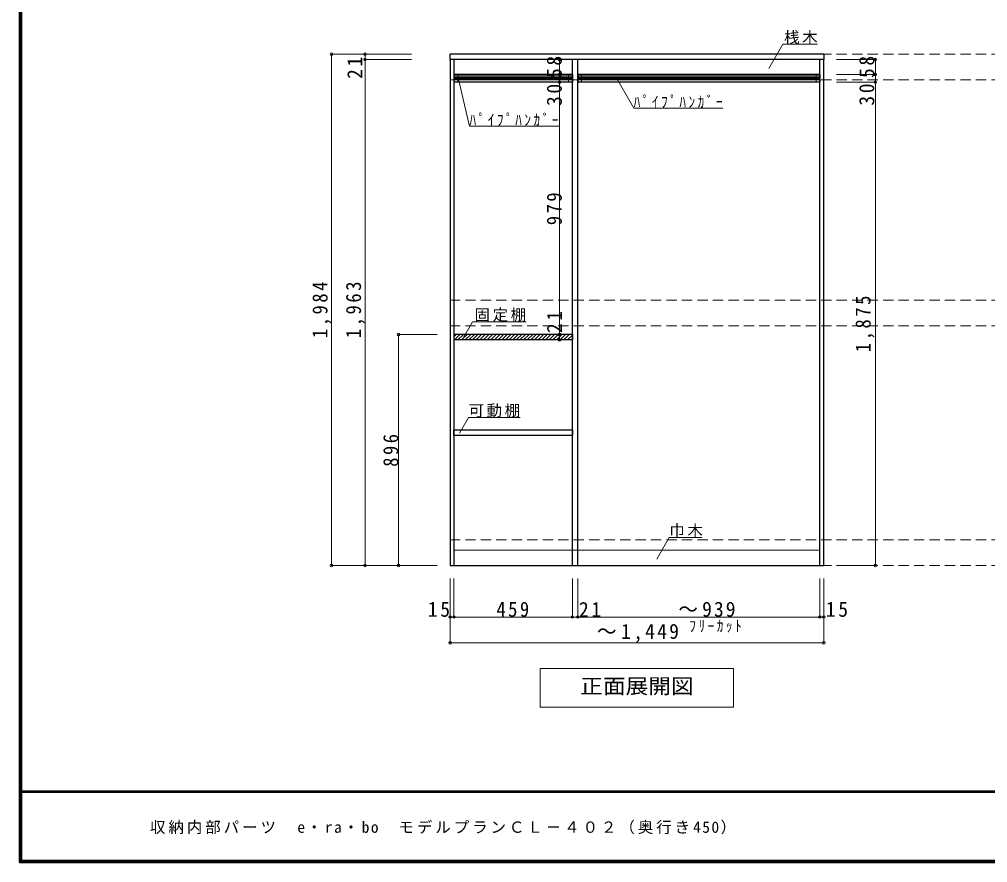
# Model space of a CAD drawing. Units: millimetres at full size, sheet at 1:20. Extents: x -3922 to 3878, y -2932 to 2722.
# Drawn here: x -3922 to -167, y -2864 to 408 of the extents above; entities that cross this region are included whole.
import ezdxf
from ezdxf.enums import TextEntityAlignment as Align

# ---------------------------------------------------------------- set-up
doc = ezdxf.new("R2010")
doc.units = ezdxf.units.MM
doc.header["$LTSCALE"] = 20
doc.header["$PDMODE"] = 32
doc.header["$PDSIZE"] = 10
doc.linetypes.add('DASHED2', pattern=[3, 2, -1])
for name, color, linetype, lineweight in [('0-2_本体', 2, 'Continuous', 35), ('0-3_固定棚', 3, 'Continuous', 25), ('0-4_可動棚', 3, 'Continuous', 25), ('0-6_ﾊﾟｲﾌﾟﾊﾝｶﾞｰ', 4, 'Continuous', 9), ('0-7_桟木・巾木', 2, 'Continuous', 35), ('0-A_文字', 7, 'Continuous', 18), ('0-B_寸法', 7, 'Continuous', 9), ('0-C_ハッチ', 4, 'Continuous', 9), ('F-1_枠', 6, 'Continuous', 40)]:
    doc.layers.add(name, color=color, linetype=linetype, lineweight=lineweight)
doc.layers.add('F-A_文字', color=7, linetype='Continuous')
doc.styles.add('ＭＳ ゴシック', font='')
doc.styles.get('ＭＳ ゴシック').set_extended_font_data('MS Gothic')

msp = doc.modelspace()

# ---------------------------------------------------------------- linework, layer by layer
at = {"layer": '0-2_本体', "color": 3, "lineweight": 25}
for p, q in [((-802.53, 272.73), (-2251.53, 272.73)), ((-2251.53, 251.73), (-2251.53, 272.73)), ((-802.53, 272.73), (-802.53, 251.73)), ((-802.53, 251.73), (-2251.53, 251.73)), ((-2251.53, 251.73), (-2251.53, -1711.27)), ((-2236.53, 251.73), (-2236.53, -1711.27)), ((-1777.53, -1711.27), (-1777.53, 251.73)), ((-1756.53, -1711.27), (-1756.53, 251.73)), ((-817.53, -1711.27), (-817.53, 251.73)), ((-802.53, -1711.27), (-802.53, 251.73)), ((-2251.53, -1711.27), (-802.53, -1711.27))]:
    msp.add_line(p, q, dxfattribs=at)
at = {"layer": '0-3_固定棚'}
for p, q in [((-2236.53, -815.27), (-2236.53, -836.27)), ((-1777.53, -815.27), (-2236.53, -815.27)), ((-1777.53, -815.27), (-1777.53, -836.27)), ((-1777.53, -836.27), (-2236.53, -836.27))]:
    msp.add_line(p, q, dxfattribs=at)
at = {"layer": '0-4_可動棚'}
for p in [(-2236.53, -1207.27), (-1777.53, -1186.27)]:
    msp.add_line(p, (-2236.53, -1186.27), dxfattribs=at)
msp.add_lwpolyline([(-1777.53, -1186.27), (-1777.53, -1207.27), (-2236.53, -1207.27)], dxfattribs=at)
at = {"layer": '0-6_ﾊﾟｲﾌﾟﾊﾝｶﾞｰ', "color": 3, "lineweight": 25}
for p, q in [((-2236.53, 193.73), (-2236.53, 163.73)), ((-1777.53, 193.73), (-2236.53, 193.73)), ((-1777.53, 193.73), (-1777.53, 163.73)), ((-1756.53, 193.73), (-1756.53, 163.73)), ((-1756.53, 193.73), (-1756.53, 163.73)), ((-817.53, 193.73), (-1756.53, 193.73)), ((-817.53, 193.73), (-817.53, 163.73)), ((-1777.53, 163.73), (-2236.53, 163.73)), ((-817.53, 163.73), (-1756.53, 163.73))]:
    msp.add_line(p, q, dxfattribs=at)
at = {"layer": '0-6_ﾊﾟｲﾌﾟﾊﾝｶﾞｰ', "color": 7, "lineweight": 18}
for p, q in [((-2221.53, 193.73), (-2221.53, 163.73)), ((-1792.53, 193.73), (-1792.53, 163.73)), ((-1741.53, 193.73), (-1741.53, 163.73)), ((-832.53, 193.73), (-832.53, 163.73))]:
    msp.add_line(p, q, dxfattribs=at)
at = {"layer": '0-6_ﾊﾟｲﾌﾟﾊﾝｶﾞｰ'}
for p, q in [((-2236.53, 184.73), (-1777.53, 184.73)), ((-2236.53, 180.73), (-1777.53, 180.73)), ((-2236.53, 176.73), (-1777.53, 176.73)), ((-2236.53, 172.73), (-1777.53, 172.73)), ((-1756.53, 184.73), (-817.53, 184.73)), ((-1756.53, 180.73), (-817.53, 180.73)), ((-1756.53, 176.73), (-817.53, 176.73)), ((-1756.53, 172.73), (-817.53, 172.73))]:
    msp.add_line(p, q, dxfattribs=at)
at = {"layer": '0-7_桟木・巾木', "color": 7, "lineweight": 18}
for p, q in [((-1777.53, 191.73), (-2236.53, 191.73)), ((-817.53, 191.73), (-1756.53, 191.73)), ((-2236.53, -1651.27), (-1777.53, -1651.27)), ((-1916.53, -1651.27), (-817.53, -1651.27))]:
    msp.add_line(p, q, dxfattribs=at)
at = {"layer": '0-A_文字'}
for p, q in [((-1015.94, 216.5), (-961.12, 311.47)), ((-826.53, 311.47), (-961.12, 311.47)), ((-2220.7, 180.59), (-2176.24, -6.3)), ((-1605.49, 177.98), (-1539.53, 63.73)), ((-1194.53, 63.73), (-1539.53, 63.73)), ((-1830.53, -6.3), (-2176.24, -6.3)), ((-2199.15, -826.33), (-2164.13, -765.68)), ((-1956.95, -765.68), (-2164.13, -765.68)), ((-2215.07, -1197.79), (-2180.05, -1137.14)), ((-1980.05, -1137.14), (-2180.05, -1137.14)), ((-1450.33, -1686.83), (-1401.58, -1602.39)), ((-1401.58, -1602.39), (-1275.55, -1602.39)), ((-1152.03, -2111.27), (-1152.03, -2261.27)), ((-1902.03, -2261.27), (-1152.03, -2261.27))]:
    msp.add_line(p, q, dxfattribs=at)
msp.add_lwpolyline([(-1152.03, -2111.27), (-1902.03, -2111.27), (-1902.03, -2261.27)], dxfattribs=at)
at = {"layer": '0-B_寸法', "color": 4}
for p, q in [((-2711.53, 272.73), (-2711.53, -1711.27)), ((-2711.53, 272.73), (-2581.53, 272.73)), ((-2581.53, 272.73), (-2581.53, 251.73)), ((-2581.53, 272.73), (-2401.53, 272.73)), ((-2581.53, 251.73), (-2401.53, 251.73)), ((-2581.53, 251.73), (-2581.53, -1711.27)), ((-1827.53, 251.73), (-1827.53, 193.73)), ((-602.53, 251.73), (-752.53, 251.73)), ((-602.53, 251.73), (-602.53, 193.73)), ((-1827.53, 193.73), (-1827.53, 163.73)), ((-602.53, 193.73), (-752.53, 193.73)), ((-602.53, 193.73), (-602.53, 163.73)), ((-1827.53, 163.73), (-1827.53, -815.27)), ((-602.53, 163.73), (-752.53, 163.73)), ((-602.53, 163.73), (-602.53, -1711.27)), ((-2451.53, -815.27), (-2301.53, -815.27)), ((-2451.53, -1711.27), (-2451.53, -815.27)), ((-1827.53, -815.27), (-1827.53, -836.27)), ((-2711.53, -1711.27), (-2581.53, -1711.27)), ((-2581.53, -1711.27), (-2301.53, -1711.27)), ((-602.53, -1711.27), (-752.53, -1711.27)), ((-2251.53, -1911.27), (-2251.53, -1761.27)), ((-2236.53, -1911.27), (-2236.53, -1761.27)), ((-1777.53, -1911.27), (-1777.53, -1761.27)), ((-1756.53, -1911.27), (-1756.53, -1761.27)), ((-817.53, -1911.27), (-817.53, -1761.27)), ((-802.53, -1911.27), (-802.53, -1761.27)), ((-2251.53, -2011.27), (-2251.53, -1911.27)), ((-2236.53, -1911.27), (-2251.53, -1911.27)), ((-1777.53, -1911.27), (-2236.53, -1911.27)), ((-817.53, -1911.27), (-1916.53, -1911.27)), ((-1756.53, -1911.27), (-1777.53, -1911.27)), ((-802.53, -1911.27), (-817.53, -1911.27)), ((-802.53, -2011.27), (-802.53, -1911.27)), ((-2251.53, -2011.27), (-802.53, -2011.27))]:
    msp.add_line(p, q, dxfattribs=at)
at = {"layer": '0-B_寸法', "color": 4, "linetype": 'DASHED2'}
for p, q in [((2287.47, 272.73), (-2251.53, 272.73)), ((2287.47, 172.73), (-2251.53, 172.73)), ((2287.47, -681.27), (-2251.53, -681.27)), ((2287.47, -781.27), (-2251.53, -781.27)), ((2287.47, -1611.27), (-2251.53, -1611.27)), ((2287.47, -1711.27), (-2251.53, -1711.27))]:
    msp.add_line(p, q, dxfattribs=at)
at = {"layer": '0-B_寸法'}
for p in [(-2711.53, 272.73), (-2581.53, 272.73), (-2581.53, 251.73), (-1827.53, 251.73), (-602.53, 251.73), (-1827.53, 193.73), (-602.53, 193.73), (-1827.53, 163.73), (-602.53, 163.73), (-2451.53, -815.27), (-1827.53, -815.27), (-1827.53, -836.27), (-2711.53, -1711.27), (-2581.53, -1711.27), (-2451.53, -1711.27), (-602.53, -1711.27), (-2251.53, -1911.27), (-2236.53, -1911.27), (-1777.53, -1911.27), (-1756.53, -1911.27), (-817.53, -1911.27), (-802.53, -1911.27), (-2251.53, -2011.27), (-802.53, -2011.27)]:
    msp.add_point(p, dxfattribs=at)
at = {"layer": '0-C_ハッチ'}
for p, q in [((-2236.53, -823.46), (-2228.34, -815.27)), ((-2235.19, -836.27), (-2214.19, -815.27)), ((-2221.05, -836.27), (-2200.05, -815.27)), ((-2206.91, -836.27), (-2185.91, -815.27)), ((-2192.77, -836.27), (-2171.77, -815.27)), ((-2178.63, -836.27), (-2157.63, -815.27)), ((-2164.48, -836.27), (-2143.48, -815.27)), ((-2150.34, -836.27), (-2129.34, -815.27)), ((-2136.2, -836.27), (-2115.2, -815.27)), ((-2122.06, -836.27), (-2101.06, -815.27)), ((-2107.91, -836.27), (-2086.91, -815.27)), ((-2093.77, -836.27), (-2072.77, -815.27)), ((-2079.63, -836.27), (-2058.63, -815.27)), ((-2065.49, -836.27), (-2044.49, -815.27)), ((-2051.35, -836.27), (-2030.35, -815.27)), ((-2037.2, -836.27), (-2016.2, -815.27)), ((-2023.06, -836.27), (-2002.06, -815.27)), ((-2008.92, -836.27), (-1987.92, -815.27)), ((-1994.78, -836.27), (-1973.78, -815.27)), ((-1980.64, -836.27), (-1959.64, -815.27)), ((-1966.49, -836.27), (-1945.49, -815.27)), ((-1952.35, -836.27), (-1931.35, -815.27)), ((-1938.21, -836.27), (-1917.21, -815.27)), ((-1924.07, -836.27), (-1903.07, -815.27)), ((-1909.92, -836.27), (-1888.92, -815.27)), ((-1895.78, -836.27), (-1874.78, -815.27)), ((-1881.64, -836.27), (-1860.64, -815.27)), ((-1867.5, -836.27), (-1846.5, -815.27)), ((-1853.36, -836.27), (-1832.36, -815.27)), ((-1839.21, -836.27), (-1818.21, -815.27)), ((-1825.07, -836.27), (-1804.07, -815.27)), ((-1810.93, -836.27), (-1789.93, -815.27)), ((-1796.79, -836.27), (-1777.53, -817.01)), ((-1782.65, -836.27), (-1777.53, -831.15))]:
    msp.add_line(p, q, dxfattribs=at)
at = {"layer": 'F-1_枠'}
for p, q in [((-3922.03, 2722.29), (-3922.03, -2864.37)), ((-3918.7, 2722.29), (-3918.7, -2864.37)), ((-3915.36, 2722.29), (-3915.36, -2864.37)), ((3877.97, -2587.71), (-3922.03, -2587.71)), ((3877.97, -2591.04), (-3922.03, -2591.04)), ((3877.97, -2857.71), (-3922.03, -2857.71)), ((3877.97, -2861.04), (-3922.03, -2861.04)), ((3877.97, -2864.37), (-3922.03, -2864.37))]:
    msp.add_line(p, q, dxfattribs=at)

# ---------------------------------------------------------------- texts
at = {"layer": '0-A_文字', "style": 'ＭＳ ゴシック', "width": 1.1}
msp.add_text('正面展開図', height=58.65, dxfattribs=at).set_placement((-1747.03, -2226.27), align=Align.BOTTOM_LEFT)
at = {"layer": '0-A_文字', "char_height": 43.99, "attachment_point": 7, "style": 'ＭＳ ゴシック'}
for s, insert in [('\\T1.17;桟木', (-956.53, 311.47)), ('\\T1.39;\\W0.85;ﾊﾟｲﾌﾟﾊﾝｶﾞｰ', (-1539.53, 63.73)), ('\\T1.39;\\W0.85;ﾊﾟｲﾌﾟﾊﾝｶﾞｰ', (-2176.24, -6.3)), ('\\T1.17;固定棚', (-2156.95, -765.68)), ('\\T1.17;可動棚', (-2180.05, -1137.14)), ('\\T1.17;巾木', (-1401.58, -1602.39)), ('\\T1.39;\\W0.85;ﾌﾘｰｶｯﾄ', (-1323.64, -1971.27))]:
    msp.add_mtext(s, dxfattribs=dict(at, insert=insert))
at = {"layer": '0-B_寸法', "char_height": 58.65, "attachment_point": 7, "rotation": 90, "style": 'ＭＳ ゴシック'}
for s, insert in [('\\T1.27;\\W0.95;21', (-2591.92, 176.73)), ('\\T1.27;\\W0.95;58', (-1817.53, 180.23)), ('\\T1.27;\\W0.95;58', (-605.76, 180.23)), ('\\T1.27;\\W0.95;30', (-1817.53, 71.58)), ('\\T1.27;\\W0.95;30', (-605.76, 73.07)), ('\\T1.27;\\W0.9;979', (-1817.53, -390.77)), ('\\T1.28;\\W0.9;1,984', (-2711.92, -829.27)), ('\\T1.28;\\W0.9;1,963', (-2581.92, -829.27)), ('\\T1.28;\\W0.9;1,875', (-605.76, -883.77)), ('\\T1.27;\\W0.95;21', (-1817.53, -809.53)), ('\\T1.27;\\W0.9;896', (-2451.53, -1328.27))]:
    msp.add_mtext(s, dxfattribs=dict(at, insert=insert))
at = {"layer": '0-B_寸法', "char_height": 58.65, "attachment_point": 7, "style": 'ＭＳ ゴシック'}
for s, insert in [('\\T1.27;\\W0.95;15', (-2337.89, -1911.27)), ('\\T1.27;\\W0.9;459', (-2072.03, -1911.27)), ('\\T1.27;\\W0.95;21', (-1751.95, -1911.27)), ('\\T1.21;\\W0.95;～939', (-1366.25, -1911.27)), ('\\T1.27;\\W0.95;15', (-794.45, -1911.27)), ('\\T1.23;\\W0.95;～1,449', (-1682.03, -2011.27))]:
    msp.add_mtext(s, dxfattribs=dict(at, insert=insert))
at = {"layer": 'F-A_文字', "insert": (-3415.36, -2754.37), "char_height": 43.99, "attachment_point": 7, "style": 'ＭＳ ゴシック'}
msp.add_mtext('\\T1.19;収納内部パーツ\u3000e・ra・bo\u3000モデルプランＣＬ－４０２（奥行き450）', dxfattribs=at)

doc.saveas('drawing.dxf')
